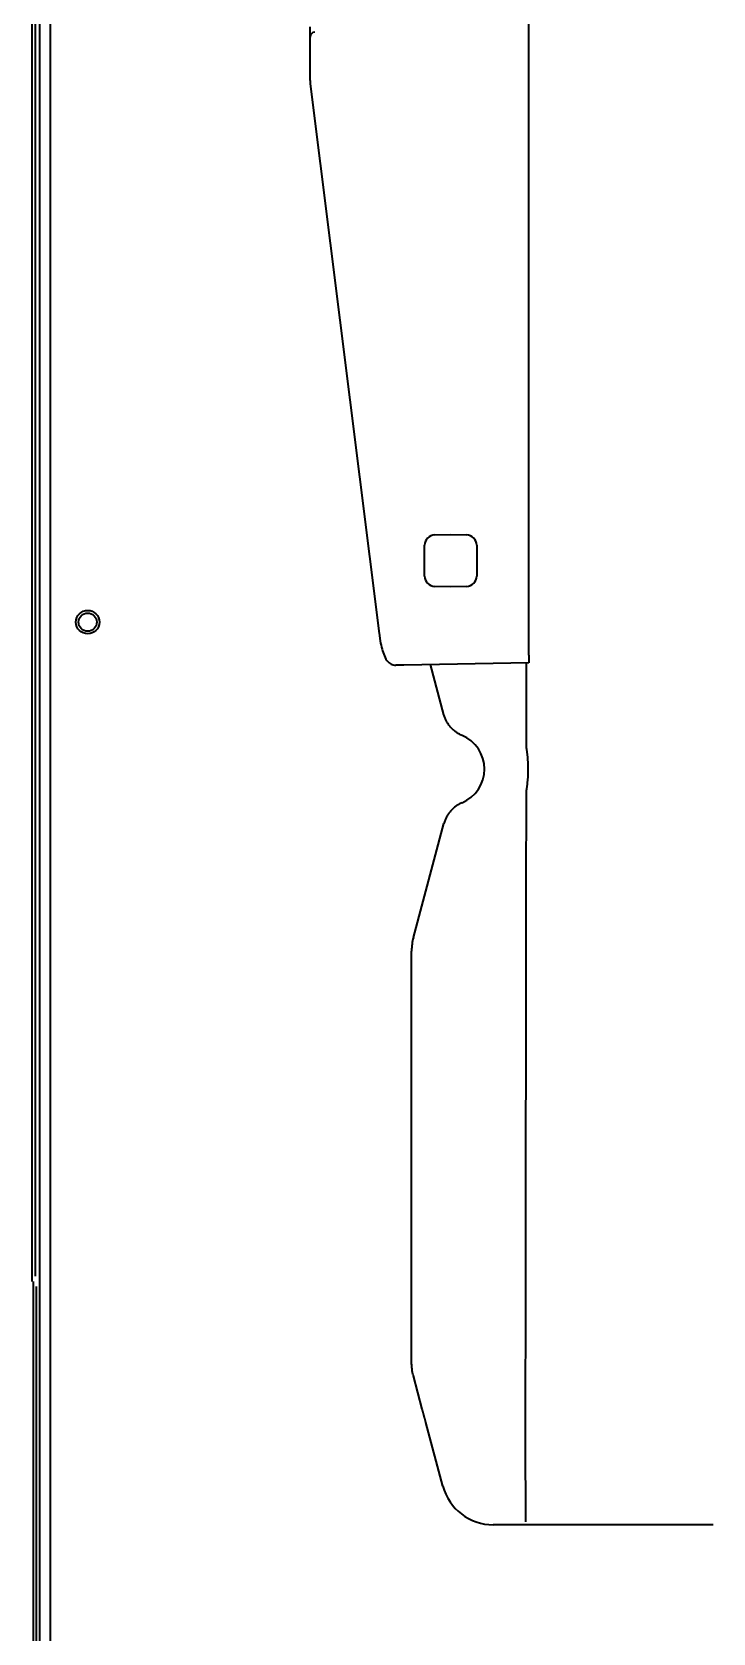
# Model space of a CAD drawing. Extents: x 5809 to 10669, y -850 to 3566.
# Drawn here: x 8371.6 to 8502.4, y 2869.8 to 3177 of the extents above; entities that cross this region are included whole.
import ezdxf

# ---------------------------------------------------------------- set-up
doc = ezdxf.new("R2010")
doc.units = 0
doc.header["$LTSCALE"] = 5
doc.layers.add('1', color=7, linetype='CONTINUOUS', true_color=0xffffff)

msp = doc.modelspace()

# ---------------------------------------------------------------- linework, layer by layer
at = {"layer": '1', "color": 7, "linetype": 'Continuous', "lineweight": 35}
for p, q in [((8371.57, 3428.73), (8371.57, 2937.23)), ((8373.07, 2431.53), (8373.07, 3429.53)), ((8372.25, 2938.23), (8372.25, 3425.73)), ((8375.07, 3383.47), (8375.07, 2544.79)), ((8466.97, 3091.24), (8466.97, 3356.86)), ((8424.97, 3175.97), (8424.97, 3177.98)), ((8424.97, 3167.65), (8424.97, 3175.97)), ((8425.04, 3166.49), (8438.25, 3061.52)), ((8466.97, 3088.31), (8466.97, 3091.24)), ((8466.97, 3086.05), (8466.97, 3088.31)), ((8466.97, 3083.12), (8466.97, 3086.05)), ((8466.97, 3068.04), (8466.97, 3083.12)), ((8446.97, 3072.58), (8446.97, 3078.47)), ((8448.94, 3080.47), (8451.97, 3080.53)), ((8451.97, 3080.53), (8455.01, 3080.47)), ((8456.97, 3078.47), (8456.97, 3072.58)), ((8451.97, 3070.53), (8448.94, 3070.58)), ((8455.01, 3070.58), (8451.97, 3070.53)), ((8466.97, 3065.09), (8466.97, 3068.04)), ((8466.97, 3063.32), (8466.97, 3065.09)), ((8466.97, 3060.36), (8466.97, 3063.32)), ((8466.97, 3057.41), (8466.97, 3060.36)), ((8466.97, 3057.41), (8466.97, 3055.91)), ((8442, 3055.47), (8441.46, 3055.46)), ((8442.96, 3055.49), (8442, 3055.47)), ((8466.97, 3055.91), (8442.96, 3055.49)), ((8450.67, 3045.97), (8448.1, 3055.58)), ((8444.81, 3003.21), (8450.67, 3025.08)), ((8444.47, 2921.7), (8444.47, 3000.62)), ((8371.77, 2937.23), (8371.77, 2415.53)), ((8372.46, 2418.53), (8372.46, 2936.23)), ((8446.53, 2912.7), (8444.82, 2919.09)), ((8450.49, 2897.94), (8447.23, 2910.11)), ((8480.35, 2890.53), (8460.14, 2890.53)), ((8491.24, 2890.53), (8487.28, 2890.53)), ((8499.49, 2890.53), (8498.17, 2890.53))]:
    msp.add_line(p, q, dxfattribs=at)
for radius in [2.25, 1.75]:
    msp.add_circle((8382.27, 3063.73), radius, dxfattribs=at)
for centre, radius, start, end in [((8425.97, 3175.97), 1, 95, 180), ((8448.97, 3078.47), 2, 91, 180), ((8454.97, 3078.47), 2, 0, 89), ((8448.97, 3072.58), 2, 180, 269), ((8454.97, 3072.58), 2, 271, 0), ((8451.47, 3035.53), 7, 292.5978, 67.4022), ((8454.47, 3000.62), 10, 165.0001, 179.9999)]:
    msp.add_arc(centre, radius, start, end, dxfattribs=at)
for centre, major_axis, ratio, start_param, end_param in [((8449.51, 2921.07), (-2.15, 9.84), 0.499292, 1.658888, 1.663308), ((8460.15, 2900.53), (6.09, 7.94), 0.999758, 2.487211, 3.795974)]:
    msp.add_ellipse(centre, major_axis=major_axis, ratio=ratio, start_param=start_param, end_param=end_param, dxfattribs=at)
for points, degree in [([(8424.97, 3167.66), (8425.05, 3166.44)], 1), ([(8466.53, 3039.45), (8466.55, 3047.76), (8466.56, 3055.91)], 2), ([(8466.35, 2899.05), (8466.52, 3031.54)], 1), ([(8447.23, 2910.11), (8446.87, 2911.43), (8446.53, 2912.7)], 2), ([(8466.35, 2899.04), (8466.35, 2898.79), (8466.35, 2898.27), (8466.35, 2897.5), (8466.35, 2896.74), (8466.35, 2896.01), (8466.35, 2895.31), (8466.35, 2894.64), (8466.35, 2894.01), (8466.35, 2893.43), (8466.35, 2892.9), (8466.35, 2892.43), (8466.35, 2892.02), (8466.35, 2891.68), (8466.35, 2891.41), (8466.35, 2891.21), (8466.35, 2891.09), (8466.35, 2891.05), (8466.35, 2891.05)], 3), ([(8502.36, 2890.52), (8500.97, 2890.53), (8499.49, 2890.52)], 2)]:
    msp.add_open_spline(points, degree=degree, dxfattribs=at)
for points, knots in [([(8438.25, 3061.52), (8438.29, 3061.2), (8438.42, 3060.26), (8438.69, 3058.87), (8439.11, 3057.47), (8439.58, 3056.5), (8440.27, 3055.77), (8440.97, 3055.49), (8441.36, 3055.46), (8441.46, 3055.46)], [0, 0, 0, 0, 0.10018, 0.295503, 0.496793, 0.714677, 0.849634, 0.961722, 1, 1, 1, 1]), ([(8454.16, 3041.99), (8453.95, 3042.08), (8453.74, 3042.18), (8453.35, 3042.4), (8453.15, 3042.52), (8452.88, 3042.72), (8452.79, 3042.79), (8452.65, 3042.9), (8452.61, 3042.93), (8452.52, 3043.01), (8452.48, 3043.05), (8452.27, 3043.24), (8452.11, 3043.4), (8451.81, 3043.75), (8451.67, 3043.92), (8451.47, 3044.21), (8451.41, 3044.3), (8451.32, 3044.45), (8451.29, 3044.5), (8451.23, 3044.6), (8451.21, 3044.65), (8451.07, 3044.9), (8450.88, 3045.32), (8450.73, 3045.75), (8450.67, 3045.97)], [0, 0, 0, 0, 0.125, 0.125, 0.25, 0.25, 0.3125, 0.3125, 0.34375, 0.34375, 0.375, 0.375, 0.5, 0.5, 0.625, 0.625, 0.6875, 0.6875, 0.71875, 0.71875, 0.75, 0.75, 0.875, 1, 1, 1, 1]), ([(8466.53, 3039.45), (8466.58, 3039.12), (8466.66, 3038.47), (8466.72, 3037.81), (8466.75, 3037.32), (8466.76, 3037.15), (8466.78, 3036.82), (8466.79, 3036.65), (8466.8, 3036.16), (8466.81, 3035.83), (8466.81, 3034.83), (8466.78, 3034.17), (8466.71, 3033.19), (8466.68, 3032.86), (8466.61, 3032.2), (8466.56, 3031.87), (8466.52, 3031.54)], [0, 0, 0, 0, 0.125, 0.25, 0.25, 0.3125, 0.3125, 0.375, 0.375, 0.5, 0.5, 0.75, 0.75, 0.875, 0.875, 1, 1, 1, 1]), ([(8454.16, 3029.06), (8453.95, 3028.97), (8453.74, 3028.88), (8453.35, 3028.65), (8453.15, 3028.53), (8452.88, 3028.33), (8452.79, 3028.26), (8452.65, 3028.16), (8452.61, 3028.12), (8452.52, 3028.04), (8452.48, 3028.01), (8452.27, 3027.81), (8452.11, 3027.65), (8451.81, 3027.31), (8451.67, 3027.13), (8451.47, 3026.85), (8451.41, 3026.75), (8451.32, 3026.61), (8451.29, 3026.56), (8451.23, 3026.46), (8451.21, 3026.41), (8451.07, 3026.15), (8450.88, 3025.74), (8450.73, 3025.3), (8450.67, 3025.08)], [0, 0, 0, 0, 0.125, 0.125, 0.25, 0.25, 0.3125, 0.3125, 0.34375, 0.34375, 0.375, 0.375, 0.5, 0.5, 0.625, 0.625, 0.6875, 0.6875, 0.71875, 0.71875, 0.75, 0.75, 0.875, 1, 1, 1, 1]), ([(8444.81, 2919.13), (8444.7, 2919.55), (8444.61, 2919.98), (8444.53, 2920.62), (8444.51, 2920.83), (8444.49, 2921.16), (8444.48, 2921.32), (8444.48, 2921.48), (8444.47, 2921.59), (8444.47, 2921.64), (8444.47, 2921.7)], [0, 0, 0, 0, 0.5, 0.5, 0.75, 0.75, 0.875, 0.9375, 0.9375, 1, 1, 1, 1]), ([(8487.28, 2890.53), (8487.28, 2890.53), (8487.26, 2890.53), (8487.24, 2890.53), (8487.22, 2890.53), (8487.2, 2890.53), (8487.17, 2890.53), (8487.15, 2890.53), (8487.13, 2890.53), (8487.11, 2890.53), (8487.08, 2890.53), (8487.06, 2890.53), (8487.04, 2890.53), (8487.02, 2890.53), (8486.99, 2890.53), (8486.97, 2890.53), (8486.95, 2890.53), (8486.92, 2890.53), (8486.9, 2890.53), (8486.87, 2890.53), (8486.85, 2890.53), (8486.83, 2890.53), (8486.8, 2890.53), (8486.78, 2890.53), (8486.75, 2890.53), (8486.73, 2890.53), (8486.7, 2890.53), (8486.68, 2890.53), (8486.65, 2890.53), (8486.63, 2890.53), (8486.6, 2890.53), (8486.58, 2890.53), (8486.55, 2890.53), (8486.52, 2890.53), (8486.5, 2890.53), (8486.47, 2890.53), (8486.45, 2890.53), (8486.42, 2890.53), (8486.39, 2890.53), (8486.37, 2890.53), (8486.34, 2890.53), (8486.31, 2890.53), (8486.29, 2890.53), (8486.26, 2890.53), (8486.23, 2890.53), (8486.2, 2890.53), (8486.18, 2890.53), (8486.15, 2890.53), (8486.12, 2890.53), (8486.09, 2890.53), (8486.07, 2890.53), (8486.04, 2890.53), (8486.01, 2890.53), (8485.98, 2890.53), (8485.84, 2890.53), (8485.56, 2890.53), (8485.14, 2890.53), (8484.71, 2890.53), (8484.27, 2890.53), (8483.8, 2890.53), (8483.33, 2890.53), (8482.84, 2890.53), (8482.49, 2890.53), (8482.26, 2890.53), (8482.18, 2890.53), (8482.09, 2890.53), (8482, 2890.53), (8481.92, 2890.53), (8481.83, 2890.53), (8481.74, 2890.53), (8481.66, 2890.53), (8481.57, 2890.53), (8481.48, 2890.53), (8481.4, 2890.53), (8481.31, 2890.53), (8481.22, 2890.53), (8481.13, 2890.53), (8481.05, 2890.53), (8480.96, 2890.53), (8480.87, 2890.53), (8480.79, 2890.53), (8480.7, 2890.53), (8480.61, 2890.53), (8480.53, 2890.53), (8480.44, 2890.53), (8480.38, 2890.53), (8480.35, 2890.53)], [0, 0, 0, 0, 0.005051, 0.010095, 0.015132, 0.02016, 0.025182, 0.030196, 0.035203, 0.040202, 0.045195, 0.05018, 0.055158, 0.060129, 0.065092, 0.070049, 0.074999, 0.079942, 0.084878, 0.089807, 0.094729, 0.099644, 0.104553, 0.109455, 0.11435, 0.119238, 0.124119, 0.128994, 0.133862, 0.138723, 0.143578, 0.148426, 0.153268, 0.158102, 0.162931, 0.167752, 0.172567, 0.177376, 0.182177, 0.186973, 0.191761, 0.196544, 0.201319, 0.206088, 0.210851, 0.215607, 0.220356, 0.225099, 0.229835, 0.234565, 0.239288, 0.244004, 0.248714, 0.253418, 0.258115, 0.322508, 0.38599, 0.44855, 0.510167, 0.573423, 0.635913, 0.697625, 0.75855, 0.769227, 0.779887, 0.790529, 0.801154, 0.811762, 0.822353, 0.832927, 0.843485, 0.854026, 0.864551, 0.87506, 0.885553, 0.89603, 0.906492, 0.916939, 0.92737, 0.937788, 0.948191, 0.958579, 0.968954, 0.979316, 0.989664, 1, 1, 1, 1]), ([(8498.17, 2890.53), (8498.15, 2890.53), (8498.12, 2890.53), (8498.08, 2890.53), (8498.04, 2890.53), (8497.99, 2890.53), (8497.95, 2890.53), (8497.91, 2890.53), (8497.86, 2890.53), (8497.82, 2890.53), (8497.78, 2890.53), (8497.73, 2890.53), (8497.69, 2890.53), (8497.65, 2890.53), (8497.6, 2890.53), (8497.56, 2890.53), (8497.52, 2890.53), (8497.47, 2890.53), (8497.43, 2890.53), (8497.39, 2890.53), (8497.34, 2890.53), (8497.3, 2890.53), (8497.25, 2890.53), (8497.21, 2890.53), (8497.17, 2890.53), (8497.12, 2890.53), (8497.08, 2890.53), (8497.04, 2890.53), (8496.99, 2890.53), (8496.95, 2890.53), (8496.91, 2890.53), (8496.86, 2890.53), (8496.82, 2890.53), (8496.78, 2890.53), (8496.73, 2890.53), (8496.69, 2890.53), (8496.65, 2890.53), (8496.6, 2890.53), (8496.56, 2890.53), (8496.52, 2890.53), (8496.47, 2890.53), (8496.43, 2890.53), (8496.39, 2890.53), (8496.34, 2890.53), (8496.3, 2890.53), (8496.26, 2890.53), (8496.21, 2890.53), (8496.02, 2890.53), (8495.68, 2890.53), (8495.19, 2890.53), (8494.72, 2890.53), (8494.25, 2890.53), (8493.81, 2890.53), (8493.38, 2890.53), (8492.96, 2890.53), (8492.67, 2890.53), (8492.51, 2890.53), (8492.45, 2890.53), (8492.39, 2890.53), (8492.34, 2890.53), (8492.28, 2890.53), (8492.23, 2890.53), (8492.17, 2890.53), (8492.12, 2890.53), (8492.06, 2890.53), (8492.01, 2890.53), (8491.96, 2890.53), (8491.91, 2890.53), (8491.85, 2890.53), (8491.8, 2890.53), (8491.75, 2890.53), (8491.7, 2890.53), (8491.65, 2890.53), (8491.6, 2890.53), (8491.56, 2890.53), (8491.51, 2890.53), (8491.46, 2890.53), (8491.41, 2890.53), (8491.37, 2890.53), (8491.32, 2890.53), (8491.28, 2890.53), (8491.25, 2890.53), (8491.24, 2890.53)], [0, 0, 0, 0, 0.005159, 0.010321, 0.015487, 0.020656, 0.025829, 0.031005, 0.036185, 0.041369, 0.046557, 0.051749, 0.056944, 0.062143, 0.067347, 0.072554, 0.077765, 0.08298, 0.088199, 0.093423, 0.09865, 0.103882, 0.109118, 0.114358, 0.119602, 0.124851, 0.130103, 0.135361, 0.140622, 0.145888, 0.151158, 0.156433, 0.161712, 0.166996, 0.172284, 0.177577, 0.182874, 0.188176, 0.193482, 0.198793, 0.204108, 0.209428, 0.214753, 0.220082, 0.225416, 0.230755, 0.236098, 0.241446, 0.302414, 0.36414, 0.426616, 0.489829, 0.551404, 0.613953, 0.677452, 0.741888, 0.751493, 0.761122, 0.770777, 0.780457, 0.790162, 0.799893, 0.809649, 0.81943, 0.829237, 0.839069, 0.848927, 0.85881, 0.86872, 0.878655, 0.888617, 0.898605, 0.90862, 0.918661, 0.92873, 0.938826, 0.94895, 0.959102, 0.969283, 0.979492, 0.989731, 1, 1, 1, 1])]:
    msp.add_open_spline(points, degree=3, knots=knots, dxfattribs=at)

doc.saveas('drawing.dxf')
